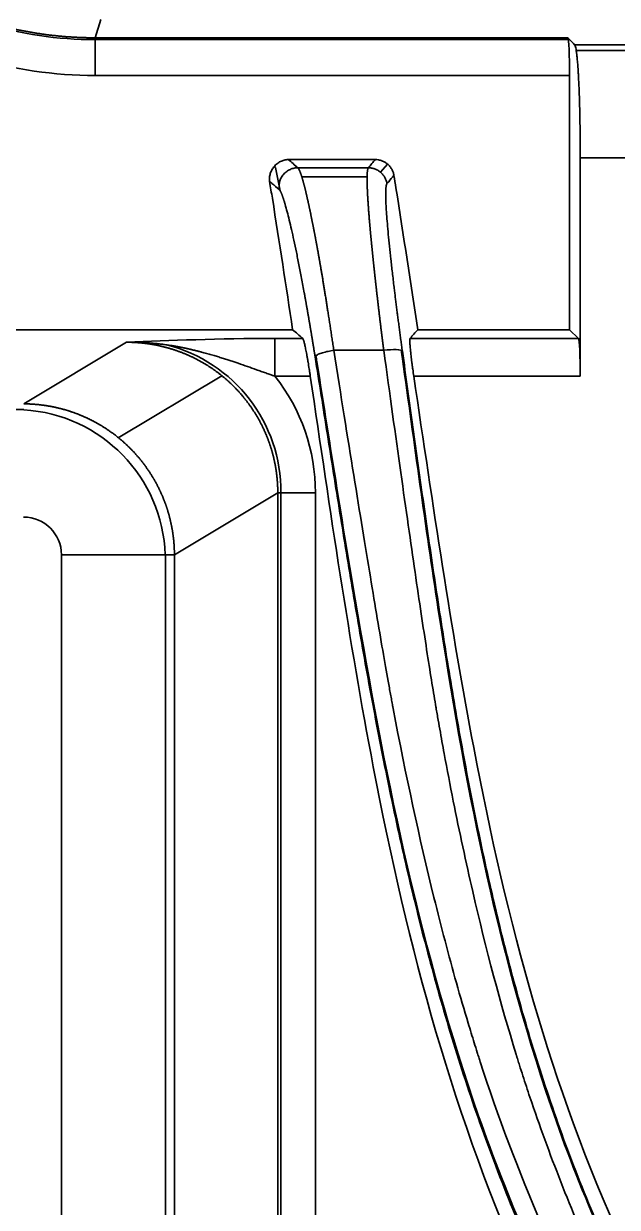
# Model space of a CAD drawing. Header units: millimetres. Extents: x 5 to 1651, y 545 to 1674.
# Drawn here: x 366.74 to 382.44, y 879.62 to 910.93 of the extents above; entities that cross this region are included whole.
import ezdxf

# ---------------------------------------------------------------- set-up
doc = ezdxf.new("R2010")
doc.units = ezdxf.units.MM
doc.layers.add('10', color=7, linetype='Continuous', true_color=0xffffff)

msp = doc.modelspace()

# ---------------------------------------------------------------- linework, layer by layer
at = {"layer": '10', "color": 7, "linetype": 'Continuous', "lineweight": 35}
for p, q in [((368.776, 911.042), (368.629, 910.557)), ((368.629, 910.557), (381.13, 910.557)), ((368.629, 909.559), (368.629, 910.557)), ((381.143, 910.508), (368.629, 910.508)), ((381.179, 910.508), (381.13, 910.557)), ((383.216, 910.225), (381.354, 910.225)), ((381.179, 909.559), (368.629, 909.559)), ((381.179, 909.559), (381.179, 902.835)), ((376.04, 907.335), (373.738, 907.335)), ((376.364, 907.216), (376.179, 907)), ((381.462, 907.378), (381.462, 901.603)), ((373.402, 907.121), (373.366, 907.152)), ((373.402, 907.121), (373.524, 906.508)), ((375.824, 906.876), (374.096, 906.876)), ((366.291, 902.835), (373.852, 902.835)), ((381.179, 902.835), (377.161, 902.835)), ((381.179, 902.835), (381.413, 902.602)), ((366.739, 900.872), (369.461, 902.502)), ((373.386, 901.603), (373.386, 902.602)), ((373.386, 902.602), (374.122, 902.602)), ((376.96, 902.602), (381.413, 902.602)), ((371.977, 901.616), (369.241, 899.977)), ((374.321, 901.603), (373.386, 901.603)), ((381.462, 901.603), (377.058, 901.603)), ((365.697, 900.723), (366.739, 900.723)), ((373.461, 898.517), (370.727, 896.879)), ((374.457, 898.517), (373.461, 898.517)), ((373.461, 850.524), (373.461, 898.517)), ((373.541, 898.517), (373.541, 850.529)), ((374.457, 898.517), (374.457, 850.54)), ((367.738, 760.2), (367.738, 896.879)), ((367.738, 896.879), (370.727, 896.879)), ((370.487, 896.879), (370.487, 760.2)), ((370.727, 896.879), (370.727, 760.2))]:
    msp.add_line(p, q, dxfattribs=at)
for centre, major_axis, ratio, start_param, end_param in [((368.622, 920.521), (2.902, 9.585), 0.998504, 2.846503, 3.436683), ((368.638, 920.574), (3.192, 10.544), 0.998504, 2.848006, 3.435179), ((381.127, 909.559), (0, 1), 0.052408, 4.712389, 6.230825), ((381.41, 901.603), (0, 1), 0.052408, 4.712389, 6.230825), ((369.525, 898.547), (-3.449, -2.066), 0.99484, 2.592226, 3.924881), ((369.438, 898.494), (-4.312, -2.583), 0.99484, 2.604169, 3.269542), ((366.472, 896.718), (-3.449, -2.066), 0.99484, 2.640011, 4.108409), ((366.734, 896.875), (-0.862, -0.517), 0.99484, 2.604169, 4.170404)]:
    msp.add_ellipse(centre, major_axis=major_axis, ratio=ratio, start_param=start_param, end_param=end_param, dxfattribs=at)
for points, knots in [([(363.09, 912.235), (363.104, 912.225), (363.131, 912.207), (363.172, 912.18), (363.214, 912.153), (363.255, 912.127), (363.297, 912.1), (363.339, 912.074), (363.38, 912.048), (363.422, 912.022), (363.465, 911.996), (363.507, 911.971), (363.549, 911.946), (363.592, 911.921), (363.635, 911.896), (363.677, 911.871), (363.72, 911.847), (363.763, 911.823), (363.806, 911.799), (363.85, 911.775), (363.893, 911.752), (363.937, 911.728), (363.98, 911.705), (364.024, 911.682), (364.068, 911.66), (364.112, 911.637), (364.156, 911.615), (364.2, 911.593), (364.244, 911.571), (364.289, 911.55), (364.333, 911.528), (364.378, 911.507), (364.422, 911.486), (364.467, 911.466), (364.512, 911.445), (364.557, 911.425), (364.602, 911.405), (364.647, 911.385), (364.693, 911.366), (364.738, 911.346), (364.784, 911.327), (364.829, 911.308), (364.875, 911.29), (364.921, 911.271), (364.967, 911.253), (365.012, 911.235), (365.059, 911.217), (365.105, 911.2), (365.151, 911.182), (365.197, 911.165), (365.244, 911.149), (365.29, 911.132), (365.337, 911.116), (365.383, 911.099), (365.43, 911.083), (365.477, 911.068), (365.524, 911.052), (365.57, 911.037), (365.617, 911.022), (365.665, 911.007), (365.712, 910.993), (365.759, 910.979), (365.806, 910.964), (365.854, 910.951), (365.901, 910.937), (365.948, 910.924), (365.996, 910.911), (366.044, 910.898), (366.091, 910.885), (366.139, 910.873), (366.187, 910.86), (366.235, 910.848), (366.283, 910.837), (366.331, 910.825), (366.379, 910.814), (366.427, 910.803), (366.475, 910.792), (366.523, 910.782), (366.572, 910.771), (366.62, 910.761), (366.668, 910.752), (366.717, 910.742), (366.765, 910.733), (366.814, 910.724), (366.862, 910.715), (366.911, 910.706), (366.959, 910.698), (367.008, 910.69), (367.057, 910.682), (367.105, 910.674), (367.154, 910.667), (367.203, 910.66), (367.252, 910.653), (367.301, 910.646), (367.35, 910.639), (367.399, 910.633), (367.448, 910.627), (367.497, 910.622), (367.546, 910.616), (367.595, 910.611), (367.644, 910.606), (367.693, 910.601), (367.742, 910.597), (367.791, 910.592), (367.84, 910.588), (367.89, 910.585), (367.939, 910.581), (367.988, 910.578), (368.037, 910.575), (368.087, 910.572), (368.136, 910.569), (368.185, 910.567), (368.235, 910.565), (368.284, 910.563), (368.333, 910.562), (368.382, 910.56), (368.432, 910.559), (368.481, 910.558), (368.531, 910.558), (368.58, 910.557), (368.613, 910.557), (368.629, 910.557)], [0, 0, 0, 0, 0.008404, 0.016808, 0.025212, 0.033617, 0.042021, 0.050425, 0.058828, 0.067232, 0.075636, 0.08404, 0.092444, 0.100848, 0.109251, 0.117655, 0.126059, 0.134462, 0.142866, 0.15127, 0.159673, 0.168077, 0.17648, 0.184884, 0.193287, 0.20169, 0.210094, 0.218497, 0.2269, 0.235304, 0.243707, 0.25211, 0.260514, 0.268917, 0.27732, 0.285723, 0.294126, 0.302529, 0.310933, 0.319336, 0.327739, 0.336142, 0.344545, 0.352948, 0.361351, 0.369754, 0.378157, 0.38656, 0.394963, 0.403366, 0.411769, 0.420172, 0.428575, 0.436978, 0.445381, 0.453784, 0.462187, 0.47059, 0.478993, 0.487396, 0.495799, 0.504201, 0.512604, 0.521007, 0.52941, 0.537813, 0.546216, 0.554619, 0.563022, 0.571425, 0.579828, 0.588231, 0.596634, 0.605037, 0.61344, 0.621843, 0.630246, 0.638649, 0.647052, 0.655455, 0.663858, 0.672261, 0.680664, 0.689067, 0.697471, 0.705874, 0.714277, 0.72268, 0.731083, 0.739486, 0.74789, 0.756293, 0.764696, 0.7731, 0.781503, 0.789906, 0.79831, 0.806713, 0.815116, 0.82352, 0.831923, 0.840327, 0.84873, 0.857134, 0.865538, 0.873941, 0.882345, 0.890749, 0.899152, 0.907556, 0.91596, 0.924364, 0.932768, 0.941172, 0.949575, 0.957979, 0.966383, 0.974788, 0.983192, 0.991596, 1, 1, 1, 1]), ([(381.313, 910.373), (381.318, 910.368), (381.323, 910.359), (381.333, 910.331), (381.338, 910.313), (381.348, 910.268), (381.352, 910.241), (381.359, 910.194), (381.362, 910.177), (381.365, 910.15), (381.366, 910.141), (381.369, 910.122), (381.374, 910.074), (381.384, 909.975), (381.392, 909.873), (381.401, 909.763), (381.404, 909.704), (381.409, 909.626), (381.41, 909.61), (381.412, 909.578), (381.415, 909.529), (381.417, 909.479), (381.422, 909.376), (381.429, 909.233), (381.435, 909.079), (381.439, 908.959), (381.44, 908.918), (381.442, 908.856), (381.442, 908.835), (381.444, 908.793), (381.447, 908.688), (381.451, 908.494), (381.456, 908.226), (381.458, 908.042), (381.46, 907.901), (381.46, 907.854), (381.461, 907.759), (381.461, 907.712), (381.462, 907.569), (381.462, 907.474), (381.462, 907.378)], [0, 0, 0, 0, 0.0625, 0.0625, 0.125, 0.125, 0.1875, 0.1875, 0.21875, 0.21875, 0.234375, 0.234375, 0.25, 0.3125, 0.375, 0.375, 0.4375, 0.4375, 0.453125, 0.453125, 0.46875, 0.5, 0.5, 0.5625, 0.625, 0.625, 0.65625, 0.65625, 0.671875, 0.671875, 0.6875, 0.75, 0.8125, 0.875, 0.875, 0.90625, 0.90625, 0.9375, 0.9375, 1, 1, 1, 1]), ([(373.245, 906.756), (373.24, 906.792), (373.239, 906.827), (373.243, 906.88), (373.246, 906.898), (373.253, 906.933), (373.262, 906.967), (373.275, 907.001), (373.289, 907.033), (373.297, 907.049), (373.323, 907.096), (373.344, 907.125), (373.378, 907.166), (373.39, 907.179), (373.416, 907.204), (373.429, 907.215), (373.471, 907.249), (373.501, 907.268), (373.548, 907.292), (373.565, 907.299), (373.598, 907.312), (373.632, 907.323), (373.667, 907.329), (373.702, 907.334), (373.72, 907.335), (373.738, 907.335)], [0, 0, 0, 0, 0.125, 0.125, 0.1875, 0.1875, 0.25, 0.3125, 0.3125, 0.375, 0.375, 0.5, 0.5, 0.5625, 0.5625, 0.625, 0.625, 0.75, 0.75, 0.8125, 0.8125, 0.875, 0.9375, 0.9375, 1, 1, 1, 1]), ([(376.04, 907.335), (376.07, 907.335), (376.099, 907.333), (376.142, 907.325), (376.156, 907.322), (376.185, 907.314), (376.199, 907.31), (376.241, 907.294), (376.267, 907.282), (376.305, 907.26), (376.317, 907.252), (376.341, 907.235), (376.353, 907.225), (376.387, 907.197), (376.407, 907.176), (376.435, 907.142), (376.444, 907.13), (376.46, 907.106), (376.468, 907.093), (376.49, 907.055), (376.502, 907.028), (376.516, 906.987), (376.521, 906.973), (376.528, 906.944), (376.531, 906.929), (376.533, 906.915)], [0, 0, 0, 0, 0.125, 0.125, 0.1875, 0.1875, 0.25, 0.25, 0.375, 0.375, 0.4375, 0.4375, 0.5, 0.5, 0.625, 0.625, 0.6875, 0.6875, 0.75, 0.75, 0.875, 0.875, 0.9375, 0.9375, 1, 1, 1, 1]), ([(373.992, 907.119), (373.992, 907.118), (373.994, 907.117), (373.996, 907.115), (373.998, 907.112), (374, 907.11), (374.003, 907.107), (374.005, 907.103), (374.007, 907.1), (374.01, 907.096), (374.012, 907.092), (374.014, 907.088), (374.017, 907.084), (374.019, 907.079), (374.022, 907.074), (374.025, 907.069), (374.027, 907.063), (374.03, 907.058), (374.033, 907.052), (374.036, 907.046), (374.038, 907.039), (374.041, 907.033), (374.044, 907.026), (374.047, 907.018), (374.05, 907.011), (374.053, 907.003), (374.056, 906.995), (374.059, 906.987), (374.062, 906.978), (374.066, 906.969), (374.069, 906.96), (374.072, 906.951), (374.076, 906.941), (374.079, 906.931), (374.082, 906.921), (374.086, 906.91), (374.089, 906.9), (374.093, 906.889), (374.096, 906.877), (374.1, 906.866), (374.104, 906.854), (374.107, 906.841), (374.111, 906.829), (374.115, 906.816), (374.119, 906.803), (374.122, 906.789), (374.126, 906.776), (374.13, 906.761), (374.134, 906.747), (374.138, 906.732), (374.142, 906.717), (374.147, 906.702), (374.151, 906.687), (374.155, 906.671), (374.159, 906.655), (374.163, 906.638), (374.168, 906.621), (374.172, 906.604), (374.176, 906.587), (374.181, 906.569), (374.185, 906.551), (374.19, 906.532), (374.194, 906.514), (374.199, 906.495), (374.204, 906.475), (374.208, 906.456), (374.213, 906.436), (374.218, 906.415), (374.223, 906.395), (374.228, 906.374), (374.232, 906.352), (374.237, 906.331), (374.242, 906.309), (374.247, 906.286), (374.252, 906.264), (374.258, 906.241), (374.263, 906.218), (374.268, 906.194), (374.273, 906.17), (374.278, 906.146), (374.284, 906.121), (374.289, 906.097), (374.294, 906.071), (374.3, 906.046), (374.305, 906.02), (374.311, 905.994), (374.316, 905.967), (374.322, 905.94), (374.328, 905.913), (374.333, 905.885), (374.339, 905.857), (374.345, 905.829), (374.351, 905.801), (374.356, 905.772), (374.362, 905.742), (374.368, 905.713), (374.374, 905.683), (374.379, 905.657), (374.384, 905.635), (374.387, 905.617), (374.391, 905.598), (374.395, 905.579), (374.399, 905.559), (374.403, 905.539), (374.407, 905.518), (374.411, 905.497), (374.415, 905.474), (374.42, 905.452), (374.424, 905.428), (374.429, 905.404), (374.434, 905.379), (374.439, 905.354), (374.444, 905.328), (374.449, 905.302), (374.454, 905.274), (374.459, 905.246), (374.465, 905.218), (374.47, 905.188), (374.476, 905.158), (374.481, 905.127), (374.487, 905.096), (374.493, 905.064), (374.499, 905.031), (374.506, 904.997), (374.512, 904.962), (374.518, 904.927), (374.525, 904.891), (374.531, 904.854), (374.538, 904.817), (374.545, 904.778), (374.552, 904.739), (374.559, 904.699), (374.566, 904.658), (374.573, 904.617), (374.581, 904.574), (374.588, 904.531), (374.596, 904.487), (374.603, 904.442), (374.611, 904.396), (374.619, 904.349), (374.627, 904.301), (374.635, 904.253), (374.644, 904.204), (374.652, 904.153), (374.66, 904.102), (374.669, 904.05), (374.678, 903.997), (374.686, 903.943), (374.695, 903.888), (374.704, 903.832), (374.713, 903.776), (374.723, 903.718), (374.732, 903.659), (374.741, 903.6), (374.751, 903.539), (374.761, 903.478), (374.77, 903.415), (374.78, 903.352), (374.79, 903.288), (374.8, 903.223), (374.811, 903.156), (374.821, 903.089), (374.831, 903.021), (374.842, 902.952), (374.853, 902.882), (374.863, 902.811), (374.874, 902.739), (374.885, 902.667), (374.896, 902.593), (374.907, 902.518), (374.919, 902.443), (374.93, 902.366), (374.938, 902.315), (374.941, 902.289)], [0, 0, 0, 0, 0.004592, 0.009197, 0.013815, 0.018446, 0.02309, 0.027747, 0.032417, 0.0371, 0.041796, 0.046505, 0.051227, 0.055962, 0.06071, 0.065471, 0.070245, 0.075031, 0.079831, 0.084644, 0.08947, 0.094309, 0.099161, 0.104027, 0.108905, 0.113796, 0.1187, 0.123617, 0.128547, 0.13349, 0.138446, 0.143415, 0.148398, 0.153393, 0.158401, 0.163422, 0.168457, 0.173504, 0.178564, 0.183638, 0.188725, 0.193824, 0.198937, 0.204063, 0.209202, 0.214354, 0.219519, 0.224697, 0.229888, 0.235093, 0.24031, 0.245541, 0.250785, 0.256043, 0.261313, 0.266596, 0.271893, 0.277203, 0.282526, 0.287863, 0.293212, 0.298575, 0.303951, 0.30934, 0.314743, 0.320158, 0.325587, 0.331029, 0.336485, 0.341953, 0.347435, 0.352929, 0.358437, 0.363959, 0.369493, 0.375041, 0.380601, 0.386175, 0.391763, 0.397363, 0.402976, 0.408603, 0.414243, 0.419896, 0.425562, 0.431241, 0.436934, 0.442639, 0.448358, 0.45409, 0.459835, 0.465594, 0.471365, 0.47715, 0.482948, 0.488759, 0.494583, 0.500421, 0.503768, 0.507205, 0.510732, 0.514348, 0.518054, 0.521849, 0.525734, 0.529708, 0.533772, 0.537925, 0.542168, 0.546501, 0.550923, 0.555435, 0.560036, 0.564727, 0.569507, 0.574377, 0.579337, 0.584386, 0.589525, 0.594753, 0.600071, 0.605479, 0.610976, 0.616563, 0.622239, 0.628005, 0.633861, 0.639806, 0.64584, 0.651964, 0.658178, 0.664481, 0.670874, 0.677356, 0.683928, 0.690589, 0.69734, 0.70418, 0.71111, 0.718129, 0.725238, 0.732436, 0.739724, 0.747101, 0.754567, 0.762123, 0.769768, 0.777503, 0.785328, 0.793242, 0.801245, 0.809338, 0.817521, 0.825793, 0.834155, 0.842607, 0.851148, 0.859779, 0.8685, 0.87731, 0.88621, 0.8952, 0.904279, 0.913448, 0.922707, 0.932055, 0.941493, 0.95102, 0.960637, 0.970344, 0.98014, 0.990025, 1, 1, 1, 1]), ([(376.263, 902.289), (376.261, 902.301), (376.258, 902.325), (376.254, 902.361), (376.249, 902.397), (376.245, 902.432), (376.24, 902.468), (376.236, 902.504), (376.231, 902.539), (376.227, 902.574), (376.223, 902.609), (376.218, 902.644), (376.214, 902.679), (376.21, 902.714), (376.205, 902.749), (376.201, 902.784), (376.197, 902.818), (376.193, 902.852), (376.188, 902.887), (376.184, 902.921), (376.18, 902.955), (376.176, 902.989), (376.172, 903.023), (376.168, 903.056), (376.164, 903.09), (376.16, 903.123), (376.156, 903.157), (376.152, 903.19), (376.148, 903.223), (376.144, 903.256), (376.14, 903.288), (376.136, 903.321), (376.133, 903.354), (376.129, 903.386), (376.125, 903.418), (376.121, 903.45), (376.117, 903.482), (376.114, 903.514), (376.11, 903.546), (376.106, 903.578), (376.103, 903.609), (376.099, 903.641), (376.096, 903.672), (376.092, 903.703), (376.088, 903.734), (376.085, 903.765), (376.081, 903.795), (376.078, 903.826), (376.074, 903.856), (376.071, 903.886), (376.068, 903.916), (376.064, 903.946), (376.061, 903.976), (376.058, 904.006), (376.054, 904.035), (376.051, 904.065), (376.048, 904.094), (376.045, 904.123), (376.041, 904.152), (376.038, 904.181), (376.035, 904.21), (376.032, 904.238), (376.029, 904.266), (376.026, 904.295), (376.023, 904.323), (376.02, 904.351), (376.017, 904.378), (376.014, 904.406), (376.011, 904.434), (376.008, 904.461), (376.005, 904.488), (376.002, 904.515), (375.999, 904.542), (375.996, 904.569), (375.993, 904.595), (375.991, 904.622), (375.988, 904.648), (375.985, 904.674), (375.982, 904.7), (375.98, 904.726), (375.977, 904.752), (375.974, 904.778), (375.972, 904.803), (375.969, 904.828), (375.967, 904.853), (375.964, 904.878), (375.962, 904.903), (375.959, 904.928), (375.957, 904.952), (375.954, 904.977), (375.952, 905.001), (375.949, 905.025), (375.947, 905.049), (375.945, 905.073), (375.942, 905.096), (375.94, 905.12), (375.938, 905.143), (375.935, 905.166), (375.933, 905.189), (375.931, 905.212), (375.929, 905.235), (375.927, 905.257), (375.925, 905.279), (375.922, 905.302), (375.92, 905.324), (375.918, 905.346), (375.916, 905.368), (375.914, 905.389), (375.912, 905.411), (375.91, 905.432), (375.908, 905.453), (375.906, 905.474), (375.905, 905.495), (375.903, 905.516), (375.901, 905.536), (375.899, 905.557), (375.897, 905.577), (375.895, 905.597), (375.894, 905.617), (375.892, 905.637), (375.889, 905.667), (375.886, 905.708), (375.882, 905.759), (375.878, 905.809), (375.874, 905.858), (375.87, 905.906), (375.866, 905.954), (375.863, 906), (375.859, 906.046), (375.856, 906.091), (375.853, 906.135), (375.85, 906.178), (375.847, 906.22), (375.845, 906.261), (375.842, 906.301), (375.84, 906.341), (375.838, 906.379), (375.836, 906.417), (375.834, 906.453), (375.832, 906.489), (375.831, 906.524), (375.829, 906.557), (375.828, 906.59), (375.827, 906.622), (375.826, 906.653), (375.825, 906.683), (375.824, 906.712), (375.824, 906.74), (375.823, 906.767), (375.823, 906.793), (375.823, 906.818), (375.823, 906.843), (375.823, 906.866), (375.824, 906.888), (375.824, 906.909), (375.825, 906.929), (375.826, 906.948), (375.827, 906.967), (375.828, 906.984), (375.829, 907), (375.831, 907.016), (375.832, 907.03), (375.834, 907.043), (375.836, 907.056), (375.838, 907.067), (375.84, 907.077), (375.842, 907.087), (375.845, 907.095), (375.847, 907.103), (375.85, 907.109), (375.853, 907.115), (375.855, 907.118), (375.856, 907.119)], [0, 0, 0, 0, 0.00465, 0.009292, 0.013926, 0.018553, 0.023173, 0.027784, 0.032388, 0.036985, 0.041574, 0.046155, 0.050729, 0.055295, 0.059853, 0.064404, 0.068947, 0.073483, 0.078011, 0.082531, 0.087044, 0.091549, 0.096047, 0.100537, 0.105019, 0.109494, 0.113961, 0.11842, 0.122872, 0.127316, 0.131753, 0.136182, 0.140603, 0.145017, 0.149423, 0.153821, 0.158212, 0.162595, 0.166971, 0.171339, 0.175699, 0.180052, 0.184397, 0.188735, 0.193065, 0.197387, 0.201702, 0.206009, 0.210308, 0.214601, 0.218885, 0.223162, 0.227431, 0.231693, 0.235947, 0.240194, 0.244433, 0.248665, 0.252889, 0.257106, 0.261315, 0.265516, 0.26971, 0.273897, 0.278076, 0.282247, 0.286411, 0.290568, 0.294717, 0.298858, 0.302992, 0.307118, 0.311237, 0.315349, 0.319452, 0.323549, 0.327638, 0.331719, 0.335793, 0.339859, 0.343918, 0.347969, 0.352013, 0.356049, 0.360078, 0.364099, 0.368112, 0.372118, 0.376117, 0.380108, 0.384092, 0.388068, 0.392036, 0.395997, 0.399951, 0.403897, 0.407835, 0.411766, 0.415689, 0.419605, 0.423513, 0.427414, 0.431308, 0.435193, 0.439072, 0.442942, 0.446806, 0.450661, 0.454509, 0.45835, 0.462183, 0.466009, 0.469827, 0.473638, 0.477441, 0.481237, 0.485025, 0.488806, 0.492579, 0.496345, 0.500103, 0.510092, 0.520073, 0.530046, 0.540011, 0.549968, 0.559918, 0.569859, 0.579793, 0.58972, 0.599638, 0.609549, 0.619453, 0.629348, 0.639236, 0.649117, 0.658989, 0.668855, 0.678712, 0.688562, 0.698404, 0.708239, 0.718066, 0.727886, 0.737698, 0.747503, 0.7573, 0.76709, 0.776873, 0.786648, 0.796417, 0.806178, 0.815932, 0.82568, 0.835421, 0.845155, 0.854882, 0.864602, 0.874316, 0.884023, 0.893724, 0.903418, 0.913106, 0.922787, 0.932461, 0.942129, 0.95179, 0.961445, 0.971093, 0.980735, 0.990371, 1, 1, 1, 1]), ([(376.533, 906.915), (376.487, 906.86), (376.44, 906.805), (376.379, 906.733), (376.364, 906.716), (376.349, 906.698)], [0, 0, 0, 0, 0.757867, 0.757867, 1, 1, 1, 1]), ([(377.161, 902.835), (376.977, 904.064), (376.771, 905.422), (376.551, 906.806), (376.533, 906.915)], [0, 0, 0, 0, 0.921378, 1, 1, 1, 1]), ([(373.499, 906.541), (373.435, 906.595), (373.371, 906.65), (373.286, 906.721), (373.266, 906.739), (373.245, 906.756)], [0, 0, 0, 0, 0.758083, 0.758083, 1, 1, 1, 1]), ([(373.245, 906.756), (373.269, 906.607), (373.482, 905.283), (373.681, 903.978), (373.852, 902.835)], [0, 0, 0, 0, 0.112336, 1, 1, 1, 1]), ([(376.349, 906.698), (376.349, 906.698), (376.348, 906.696), (376.346, 906.694), (376.345, 906.692), (376.343, 906.689), (376.342, 906.686), (376.34, 906.683), (376.339, 906.68), (376.338, 906.677), (376.337, 906.673), (376.335, 906.669), (376.334, 906.665), (376.333, 906.661), (376.332, 906.657), (376.331, 906.652), (376.33, 906.647), (376.329, 906.642), (376.328, 906.636), (376.327, 906.631), (376.326, 906.625), (376.325, 906.619), (376.325, 906.613), (376.324, 906.607), (376.323, 906.6), (376.322, 906.593), (376.322, 906.586), (376.321, 906.579), (376.321, 906.571), (376.32, 906.564), (376.319, 906.556), (376.319, 906.548), (376.319, 906.539), (376.318, 906.531), (376.318, 906.522), (376.317, 906.513), (376.317, 906.504), (376.317, 906.495), (376.317, 906.485), (376.316, 906.475), (376.316, 906.465), (376.316, 906.455), (376.316, 906.445), (376.316, 906.434), (376.316, 906.423), (376.316, 906.412), (376.316, 906.401), (376.316, 906.389), (376.316, 906.378), (376.316, 906.366), (376.317, 906.353), (376.317, 906.341), (376.317, 906.329), (376.317, 906.316), (376.319, 906.25), (376.324, 906.119), (376.338, 905.897), (376.358, 905.643), (376.383, 905.358), (376.414, 905.046), (376.45, 904.707), (376.491, 904.344), (376.524, 904.066), (376.545, 903.889), (376.553, 903.822), (376.561, 903.755), (376.57, 903.688), (376.578, 903.62), (376.587, 903.552), (376.595, 903.483), (376.604, 903.414), (376.613, 903.345), (376.622, 903.276), (376.631, 903.206), (376.64, 903.135), (376.649, 903.065), (376.658, 902.994), (376.668, 902.923), (376.677, 902.851), (376.687, 902.779), (376.696, 902.707), (376.706, 902.634), (376.716, 902.561), (376.726, 902.488), (376.736, 902.414), (376.746, 902.34), (376.753, 902.291), (376.757, 902.266)], [0, 0, 0, 0, 0.004752, 0.009499, 0.014242, 0.018981, 0.023716, 0.028447, 0.033174, 0.037898, 0.042619, 0.047336, 0.052051, 0.056763, 0.061472, 0.066179, 0.070884, 0.075588, 0.080289, 0.084989, 0.089687, 0.094385, 0.099081, 0.103777, 0.108472, 0.113167, 0.117861, 0.122556, 0.12725, 0.131945, 0.136641, 0.141337, 0.146035, 0.150733, 0.155433, 0.160134, 0.164838, 0.169543, 0.17425, 0.178959, 0.183671, 0.188385, 0.193103, 0.197823, 0.202546, 0.207273, 0.212004, 0.216738, 0.221477, 0.226219, 0.230966, 0.235717, 0.240473, 0.245233, 0.249999, 0.312971, 0.375323, 0.437486, 0.499888, 0.562448, 0.624685, 0.687011, 0.749832, 0.760353, 0.770852, 0.781331, 0.791791, 0.802235, 0.812664, 0.82308, 0.833485, 0.843881, 0.85427, 0.864654, 0.875034, 0.885412, 0.895791, 0.906171, 0.916556, 0.926946, 0.937345, 0.947753, 0.958172, 0.968604, 0.979052, 0.989517, 1, 1, 1, 1]), ([(374.448, 902.119), (374.446, 902.13), (374.442, 902.153), (374.437, 902.186), (374.431, 902.22), (374.426, 902.253), (374.421, 902.286), (374.415, 902.32), (374.41, 902.353), (374.405, 902.386), (374.399, 902.419), (374.394, 902.452), (374.389, 902.485), (374.383, 902.518), (374.378, 902.551), (374.372, 902.584), (374.367, 902.616), (374.362, 902.649), (374.356, 902.682), (374.351, 902.714), (374.345, 902.747), (374.34, 902.779), (374.335, 902.811), (374.329, 902.843), (374.324, 902.876), (374.318, 902.908), (374.313, 902.94), (374.308, 902.972), (374.302, 903.003), (374.297, 903.035), (374.291, 903.067), (374.286, 903.099), (374.281, 903.13), (374.275, 903.162), (374.27, 903.193), (374.264, 903.224), (374.259, 903.256), (374.253, 903.287), (374.248, 903.318), (374.243, 903.349), (374.237, 903.38), (374.232, 903.411), (374.226, 903.442), (374.221, 903.473), (374.215, 903.504), (374.21, 903.534), (374.205, 903.565), (374.199, 903.595), (374.194, 903.626), (374.188, 903.656), (374.183, 903.687), (374.177, 903.717), (374.172, 903.747), (374.166, 903.777), (374.139, 903.928), (374.09, 904.194), (374.02, 904.555), (373.952, 904.892), (373.886, 905.203), (373.824, 905.486), (373.764, 905.739), (373.708, 905.96), (373.67, 906.096), (373.649, 906.17), (373.641, 906.196), (373.634, 906.22), (373.626, 906.244), (373.619, 906.267), (373.612, 906.289), (373.605, 906.31), (373.598, 906.33), (373.592, 906.349), (373.585, 906.367), (373.579, 906.385), (373.573, 906.402), (373.566, 906.417), (373.56, 906.432), (373.555, 906.446), (373.549, 906.459), (373.543, 906.471), (373.538, 906.483), (373.532, 906.493), (373.527, 906.502), (373.522, 906.511), (373.517, 906.519), (373.512, 906.526), (373.508, 906.532), (373.503, 906.537), (373.5, 906.539), (373.499, 906.541)], [0, 0, 0, 0, 0.004734, 0.009465, 0.014193, 0.018917, 0.023638, 0.028356, 0.033072, 0.037785, 0.042496, 0.047205, 0.051912, 0.056616, 0.06132, 0.066021, 0.070722, 0.075421, 0.080119, 0.084817, 0.089514, 0.09421, 0.098906, 0.103602, 0.108298, 0.112995, 0.117692, 0.122389, 0.127087, 0.131786, 0.136487, 0.141188, 0.145891, 0.150596, 0.155302, 0.160011, 0.164722, 0.169435, 0.17415, 0.178868, 0.183589, 0.188313, 0.19304, 0.197771, 0.202505, 0.207243, 0.211984, 0.21673, 0.22148, 0.226234, 0.230993, 0.235757, 0.240525, 0.245299, 0.250078, 0.312807, 0.375039, 0.437167, 0.499592, 0.561903, 0.624059, 0.686475, 0.749569, 0.759341, 0.76909, 0.778817, 0.788523, 0.79821, 0.807879, 0.817533, 0.827172, 0.836798, 0.846412, 0.856017, 0.865613, 0.875203, 0.884788, 0.894369, 0.903949, 0.913528, 0.923109, 0.932693, 0.942281, 0.951876, 0.961479, 0.971091, 0.980714, 0.99035, 1, 1, 1, 1]), ([(373.385, 901.602), (373.385, 901.603), (373.384, 901.603), (373.383, 901.603), (373.38, 901.605), (373.376, 901.606), (373.367, 901.609), (373.354, 901.614), (373.331, 901.622), (373.302, 901.633), (373.256, 901.649), (373.202, 901.668), (373.121, 901.697), (373.019, 901.733), (372.858, 901.79), (372.655, 901.862), (372.458, 901.93), (372.303, 901.983), (372.193, 902.019), (372.079, 902.057), (371.96, 902.094), (371.836, 902.132), (371.708, 902.17), (371.575, 902.207), (371.478, 902.233), (371.417, 902.249), (371.394, 902.255), (371.37, 902.261), (371.344, 902.268), (371.316, 902.275), (371.287, 902.282), (371.257, 902.289), (371.225, 902.297), (371.192, 902.305), (371.157, 902.313), (371.121, 902.321), (371.084, 902.33), (371.045, 902.338), (371.004, 902.347), (370.963, 902.356), (370.919, 902.365), (370.875, 902.373), (370.829, 902.382), (370.781, 902.391), (370.732, 902.399), (370.682, 902.408), (370.63, 902.416), (370.577, 902.425), (370.523, 902.433), (370.467, 902.44), (370.409, 902.448), (370.351, 902.455), (370.291, 902.462), (370.229, 902.469), (370.166, 902.475), (370.102, 902.48), (370.036, 902.485), (369.969, 902.49), (369.901, 902.494), (369.831, 902.497), (369.76, 902.5), (369.687, 902.502), (369.613, 902.503), (369.537, 902.503), (369.486, 902.503), (369.461, 902.502)], [0, 0, 0, 0, 0.000164, 0.000596, 0.001296, 0.002264, 0.0035, 0.008361, 0.011782, 0.021115, 0.031062, 0.046492, 0.06229, 0.092961, 0.124808, 0.185521, 0.249816, 0.276934, 0.305267, 0.334795, 0.365501, 0.397367, 0.430377, 0.464518, 0.499777, 0.505316, 0.511225, 0.517506, 0.524156, 0.531174, 0.53856, 0.546312, 0.554428, 0.562908, 0.57175, 0.580954, 0.590516, 0.600437, 0.610715, 0.621348, 0.632336, 0.643676, 0.655368, 0.66741, 0.679802, 0.692541, 0.705628, 0.71906, 0.732838, 0.74696, 0.761425, 0.776233, 0.791383, 0.806876, 0.822711, 0.838888, 0.855407, 0.872269, 0.889474, 0.907024, 0.92492, 0.943163, 0.961756, 0.980701, 1, 1, 1, 1]), ([(373.461, 898.517), (373.461, 898.528), (373.461, 898.55), (373.46, 898.583), (373.46, 898.616), (373.459, 898.649), (373.457, 898.683), (373.456, 898.716), (373.454, 898.749), (373.452, 898.782), (373.45, 898.815), (373.447, 898.848), (373.444, 898.882), (373.441, 898.915), (373.438, 898.948), (373.434, 898.981), (373.43, 899.014), (373.426, 899.047), (373.421, 899.081), (373.416, 899.114), (373.411, 899.147), (373.406, 899.18), (373.4, 899.213), (373.394, 899.246), (373.388, 899.279), (373.381, 899.312), (373.375, 899.345), (373.367, 899.378), (373.36, 899.411), (373.352, 899.444), (373.344, 899.477), (373.336, 899.509), (373.328, 899.542), (373.319, 899.575), (373.31, 899.608), (373.3, 899.64), (373.291, 899.673), (373.281, 899.705), (373.27, 899.737), (373.26, 899.77), (373.249, 899.802), (373.238, 899.834), (373.227, 899.866), (373.215, 899.898), (373.203, 899.93), (373.191, 899.962), (373.178, 899.994), (373.165, 900.026), (373.152, 900.058), (373.139, 900.089), (373.125, 900.121), (373.111, 900.152), (373.097, 900.183), (373.082, 900.214), (373.068, 900.246), (373.053, 900.276), (373.037, 900.307), (373.022, 900.338), (373.006, 900.369), (372.99, 900.399), (372.973, 900.43), (372.956, 900.46), (372.939, 900.49), (372.922, 900.52), (372.904, 900.55), (372.887, 900.58), (372.869, 900.609), (372.85, 900.639), (372.831, 900.668), (372.813, 900.698), (372.793, 900.727), (372.774, 900.756), (372.754, 900.784), (372.734, 900.813), (372.714, 900.841), (372.693, 900.87), (372.672, 900.898), (372.651, 900.926), (372.63, 900.954), (372.608, 900.981), (372.587, 901.009), (372.564, 901.036), (372.542, 901.063), (372.519, 901.09), (372.497, 901.117), (372.473, 901.144), (372.45, 901.17), (372.426, 901.196), (372.402, 901.223), (372.378, 901.248), (372.354, 901.274), (372.329, 901.299), (372.304, 901.325), (372.279, 901.35), (372.254, 901.375), (372.228, 901.399), (372.202, 901.424), (372.176, 901.448), (372.15, 901.472), (372.123, 901.496), (372.097, 901.519), (372.07, 901.543), (372.042, 901.566), (372.015, 901.589), (371.987, 901.611), (371.959, 901.634), (371.931, 901.656), (371.902, 901.678), (371.874, 901.7), (371.845, 901.721), (371.816, 901.742), (371.787, 901.763), (371.757, 901.784), (371.728, 901.805), (371.698, 901.825), (371.668, 901.845), (371.637, 901.864), (371.607, 901.884), (371.576, 901.903), (371.545, 901.922), (371.514, 901.941), (371.483, 901.959), (371.451, 901.977), (371.42, 901.995), (371.388, 902.013), (371.356, 902.03), (371.324, 902.047), (371.291, 902.064), (371.259, 902.08), (371.226, 902.096), (371.193, 902.112), (371.16, 902.128), (371.126, 902.143), (371.093, 902.158), (371.059, 902.173), (371.026, 902.187), (370.992, 902.201), (370.958, 902.215), (370.923, 902.229), (370.889, 902.242), (370.854, 902.255), (370.82, 902.268), (370.785, 902.28), (370.75, 902.292), (370.715, 902.303), (370.68, 902.315), (370.644, 902.326), (370.609, 902.337), (370.573, 902.347), (370.538, 902.357), (370.502, 902.367), (370.466, 902.376), (370.43, 902.385), (370.393, 902.394), (370.357, 902.402), (370.321, 902.411), (370.284, 902.418), (370.247, 902.426), (370.211, 902.433), (370.174, 902.44), (370.137, 902.446), (370.1, 902.452), (370.063, 902.458), (370.026, 902.463), (369.989, 902.468), (369.951, 902.473), (369.914, 902.477), (369.876, 902.481), (369.839, 902.485), (369.801, 902.488), (369.764, 902.491), (369.726, 902.494), (369.688, 902.496), (369.65, 902.498), (369.612, 902.5), (369.575, 902.501), (369.537, 902.502), (369.499, 902.502), (369.473, 902.502), (369.461, 902.502)], [0, 0, 0, 0, 0.005268, 0.010541, 0.015817, 0.021097, 0.026382, 0.03167, 0.036962, 0.042259, 0.047559, 0.052863, 0.058172, 0.063484, 0.068801, 0.074122, 0.079446, 0.084775, 0.090108, 0.095445, 0.100786, 0.106131, 0.11148, 0.116834, 0.122191, 0.127553, 0.132918, 0.138288, 0.143662, 0.14904, 0.154423, 0.159809, 0.1652, 0.170595, 0.175994, 0.181397, 0.186804, 0.192216, 0.197632, 0.203052, 0.208476, 0.213904, 0.219337, 0.224774, 0.230215, 0.23566, 0.24111, 0.246564, 0.252022, 0.257485, 0.262951, 0.268422, 0.273898, 0.279377, 0.284861, 0.290349, 0.295842, 0.301339, 0.30684, 0.312346, 0.317855, 0.32337, 0.328888, 0.334411, 0.339938, 0.34547, 0.351006, 0.356546, 0.362091, 0.36764, 0.373194, 0.378752, 0.384314, 0.389881, 0.395452, 0.401028, 0.406608, 0.412192, 0.417781, 0.423374, 0.428972, 0.434574, 0.440181, 0.445792, 0.451408, 0.457028, 0.462653, 0.468282, 0.473916, 0.479554, 0.485196, 0.490843, 0.496495, 0.502151, 0.507812, 0.513477, 0.519147, 0.524821, 0.5305, 0.536184, 0.541872, 0.547564, 0.553261, 0.558963, 0.564669, 0.57038, 0.576096, 0.581816, 0.58754, 0.59327, 0.599003, 0.604742, 0.610485, 0.616233, 0.621985, 0.627742, 0.633504, 0.63927, 0.645041, 0.650817, 0.656597, 0.662382, 0.668172, 0.673966, 0.679765, 0.685569, 0.691377, 0.69719, 0.703008, 0.70883, 0.714657, 0.720489, 0.726326, 0.732167, 0.738013, 0.743864, 0.74972, 0.75558, 0.761445, 0.767315, 0.77319, 0.779069, 0.784953, 0.790842, 0.796736, 0.802634, 0.808538, 0.814446, 0.820359, 0.826276, 0.832199, 0.838126, 0.844058, 0.849995, 0.855937, 0.861884, 0.867835, 0.873791, 0.879752, 0.885718, 0.891689, 0.897665, 0.903646, 0.909631, 0.915621, 0.921616, 0.927617, 0.933622, 0.939631, 0.945646, 0.951666, 0.95769, 0.96372, 0.969754, 0.975793, 0.981838, 0.987887, 0.993941, 1, 1, 1, 1]), ([(374.122, 902.602), (374.126, 902.598), (374.131, 902.589), (374.139, 902.566), (374.142, 902.557), (374.149, 902.536), (374.152, 902.524), (374.163, 902.484), (374.17, 902.452), (374.183, 902.397), (374.187, 902.377), (374.196, 902.335), (374.2, 902.313), (374.214, 902.244), (374.223, 902.195), (374.235, 902.128), (374.238, 902.115), (374.243, 902.087), (374.245, 902.073), (374.253, 902.031), (374.258, 902.002), (374.272, 901.915), (374.282, 901.855), (374.295, 901.777), (374.297, 901.761), (374.302, 901.73), (374.309, 901.682), (374.316, 901.635), (374.321, 901.603)], [0, 0, 0, 0, 0.125, 0.125, 0.1875, 0.1875, 0.25, 0.25, 0.375, 0.375, 0.4375, 0.4375, 0.5, 0.5, 0.625, 0.625, 0.65625, 0.65625, 0.6875, 0.6875, 0.75, 0.75, 0.875, 0.875, 0.90625, 0.90625, 0.9375, 1, 1, 1, 1]), ([(377.058, 901.603), (377.049, 901.666), (377.04, 901.729), (377.027, 901.821), (377.023, 901.852), (377.017, 901.897), (377.015, 901.912), (377.011, 901.942), (377.009, 901.957), (376.999, 902.031), (376.993, 902.087), (376.984, 902.166), (376.981, 902.192), (376.977, 902.23), (376.975, 902.242), (376.973, 902.266), (376.972, 902.278), (376.966, 902.336), (376.962, 902.377), (376.959, 902.423), (376.958, 902.432), (376.957, 902.45), (376.956, 902.458), (376.955, 902.482), (376.954, 902.497), (376.953, 902.537), (376.953, 902.558), (376.954, 902.577), (376.954, 902.581), (376.955, 902.587), (376.956, 902.595), (376.958, 902.6), (376.96, 902.602)], [0, 0, 0, 0, 0.125, 0.125, 0.1875, 0.1875, 0.21875, 0.21875, 0.25, 0.25, 0.375, 0.375, 0.4375, 0.4375, 0.46875, 0.46875, 0.5, 0.5, 0.625, 0.625, 0.65625, 0.65625, 0.6875, 0.6875, 0.75, 0.75, 0.875, 0.875, 0.90625, 0.90625, 0.9375, 1, 1, 1, 1]), ([(374.941, 902.289), (375.133, 901.084), (375.309, 899.981), (375.632, 897.985), (375.778, 897.09), (376.04, 895.509), (376.155, 894.823), (376.306, 893.951), (376.353, 893.687), (376.417, 893.329), (376.448, 893.16), (376.481, 892.98), (376.497, 892.895), (376.505, 892.853), (376.509, 892.832), (376.511, 892.822), (376.512, 892.817), (376.512, 892.814), (376.512, 892.813), (376.512, 892.812), (376.512, 892.812), (376.512, 892.812), (376.512, 892.812), (376.512, 892.812), (376.512, 892.812), (376.848, 891.037), (377.208, 889.37), (377.784, 887.032), (377.982, 886.279), (378.288, 885.192), (378.443, 884.658), (378.629, 884.054), (378.722, 883.756), (378.769, 883.608), (378.793, 883.535), (378.805, 883.498), (378.81, 883.48), (378.813, 883.471), (378.815, 883.466), (378.816, 883.464), (378.816, 883.463), (378.816, 883.462), (379.276, 882.037), (379.824, 880.589), (380.778, 878.38), (381.289, 877.267), (381.943, 875.953), (382.285, 875.292), (382.459, 874.96), (382.547, 874.794), (382.592, 874.711), (382.614, 874.669), (382.625, 874.649), (382.631, 874.638), (382.633, 874.633), (382.635, 874.631), (382.635, 874.629), (382.636, 874.629), (383.021, 873.91), (383.599, 872.84), (384.275, 871.607), (384.614, 870.994), (384.783, 870.688), (384.868, 870.535), (384.91, 870.459), (384.931, 870.421), (384.94, 870.404), (384.946, 870.394), (384.949, 870.388), (385.343, 869.68), (385.906, 868.616), (386.523, 867.355), (386.822, 866.719), (386.968, 866.4), (387.041, 866.241), (387.077, 866.161), (387.096, 866.121), (387.105, 866.101), (387.109, 866.091), (387.111, 866.086), (387.112, 866.083), (387.113, 866.082), (387.113, 866.082), (387.113, 866.081), (387.113, 866.081), (387.635, 864.924), (388.133, 863.672), (389.081, 860.982), (389.532, 859.542), (390.385, 856.474), (390.788, 854.846), (391.356, 852.262), (391.54, 851.377), (391.806, 850.014), (391.937, 849.323), (392.086, 848.502), (392.159, 848.088), (392.196, 847.88), (392.214, 847.776), (392.223, 847.723), (392.228, 847.697), (392.23, 847.684), (392.231, 847.678), (392.232, 847.674), (392.232, 847.673), (392.232, 847.672), (392.232, 847.672), (392.232, 847.671), (392.611, 845.485), (392.943, 843.447), (393.511, 839.665), (393.748, 837.923), (394.127, 834.733), (394.269, 833.287), (394.459, 830.691), (394.506, 829.541), (394.506, 828.539)], [0, 0, 0, 0, 0.03125, 0.03125, 0.0625, 0.0625, 0.09375, 0.09375, 0.109375, 0.109375, 0.117188, 0.121094, 0.123047, 0.124023, 0.124512, 0.124756, 0.124878, 0.124939, 0.124969, 0.124985, 0.124992, 0.124996, 0.124998, 0.124998, 0.125, 0.125, 0.1875, 0.1875, 0.21875, 0.21875, 0.234375, 0.242188, 0.246094, 0.248047, 0.249023, 0.249512, 0.249756, 0.249878, 0.249939, 0.249969, 0.249969, 0.25, 0.25, 0.3125, 0.3125, 0.34375, 0.359375, 0.367188, 0.371094, 0.373047, 0.374023, 0.374512, 0.374756, 0.374878, 0.374939, 0.374969, 0.374969, 0.375, 0.375, 0.40625, 0.421875, 0.429688, 0.433594, 0.435547, 0.436523, 0.437012, 0.437256, 0.437256, 0.4375, 0.4375, 0.46875, 0.484375, 0.492188, 0.496094, 0.498047, 0.499023, 0.499512, 0.499756, 0.499878, 0.499939, 0.499969, 0.499985, 0.499992, 0.499992, 0.5, 0.5, 0.5625, 0.5625, 0.625, 0.625, 0.6875, 0.6875, 0.71875, 0.71875, 0.734375, 0.742188, 0.746094, 0.748047, 0.749023, 0.749512, 0.749756, 0.749878, 0.749939, 0.749969, 0.749985, 0.749992, 0.749992, 0.75, 0.75, 0.8125, 0.8125, 0.875, 0.875, 0.9375, 0.9375, 1, 1, 1, 1]), ([(395.057, 828.539), (395.057, 829.901), (394.994, 831.383), (394.806, 833.787), (394.728, 834.619), (394.587, 835.911), (394.511, 836.569), (394.411, 837.356), (394.359, 837.755), (394.332, 837.955), (394.319, 838.056), (394.312, 838.106), (394.309, 838.131), (394.307, 838.144), (394.306, 838.15), (394.306, 838.153), (394.305, 838.155), (394.305, 838.156), (394.305, 838.156), (394.305, 838.156), (394.305, 838.156), (394.119, 839.524), (393.905, 840.999), (393.54, 843.372), (393.412, 844.19), (393.208, 845.457), (393.103, 846.101), (392.977, 846.869), (392.912, 847.258), (392.88, 847.453), (392.863, 847.551), (392.855, 847.6), (392.851, 847.625), (392.849, 847.635), (392.848, 847.642), (392.847, 847.646), (392.542, 849.475), (392.23, 851.171), (391.751, 853.524), (391.59, 854.276), (391.345, 855.356), (391.223, 855.884), (391.078, 856.479), (391.005, 856.772), (390.969, 856.916), (390.951, 856.988), (390.942, 857.024), (390.937, 857.042), (390.935, 857.051), (390.934, 857.056), (390.933, 857.058), (390.933, 857.059), (390.933, 857.06), (390.933, 857.06), (390.933, 857.06), (390.506, 858.74), (390.039, 860.339), (389.277, 862.619), (389.013, 863.36), (388.601, 864.44), (388.391, 864.973), (388.14, 865.582), (388.013, 865.883), (387.949, 866.032), (387.916, 866.107), (387.9, 866.144), (387.892, 866.163), (387.888, 866.172), (387.886, 866.177), (387.885, 866.179), (387.885, 866.18), (387.884, 866.181), (387.884, 866.181), (387.884, 866.181), (387.884, 866.182), (387.703, 866.6), (387.248, 867.587), (386.291, 869.518), (385.468, 871.104), (384.783, 872.406), (384.543, 872.859), (384.165, 873.566), (383.972, 873.926), (383.74, 874.359), (383.621, 874.579), (383.562, 874.689), (383.532, 874.744), (383.517, 874.772), (383.509, 874.786), (383.506, 874.793), (383.504, 874.797), (383.503, 874.798), (383.502, 874.799), (383.502, 874.799), (383.502, 874.8), (383.502, 874.8), (382.723, 876.242), (382.022, 877.702), (381.088, 879.918), (380.65, 881.033), (380.19, 882.344), (379.973, 883.003), (379.868, 883.333), (379.816, 883.498), (379.79, 883.581), (379.778, 883.622), (379.771, 883.643), (379.768, 883.653), (379.766, 883.659), (379.766, 883.661), (379.765, 883.662), (379.765, 883.663), (379.765, 883.663), (379.354, 884.994), (378.971, 886.43), (378.438, 888.744), (378.267, 889.541), (378.021, 890.777), (377.901, 891.405), (377.765, 892.155), (377.699, 892.535), (377.666, 892.725), (377.649, 892.821), (377.641, 892.869), (377.637, 892.893), (377.635, 892.905), (377.634, 892.911), (377.633, 892.914), (377.633, 892.915), (377.633, 892.916), (377.633, 892.916), (377.633, 892.917), (377.633, 892.917), (377.633, 892.917), (377.567, 893.302), (377.411, 894.272), (377.206, 895.638), (376.978, 897.201), (376.852, 898.081), (376.575, 900.038), (376.425, 901.115), (376.263, 902.289)], [0, 0, 0, 0, 0.0625, 0.0625, 0.09375, 0.09375, 0.109375, 0.117187, 0.121094, 0.123047, 0.124023, 0.124512, 0.124756, 0.124878, 0.124939, 0.124969, 0.124985, 0.124992, 0.124996, 0.124996, 0.125, 0.125, 0.1875, 0.1875, 0.21875, 0.21875, 0.234375, 0.242187, 0.246094, 0.248047, 0.249023, 0.249512, 0.249756, 0.249878, 0.249878, 0.25, 0.25, 0.3125, 0.3125, 0.34375, 0.34375, 0.359375, 0.367187, 0.371094, 0.373047, 0.374023, 0.374512, 0.374756, 0.374878, 0.374939, 0.374969, 0.374985, 0.374992, 0.374992, 0.375, 0.375, 0.4375, 0.4375, 0.46875, 0.46875, 0.484375, 0.492187, 0.496094, 0.498047, 0.499023, 0.499512, 0.499756, 0.499878, 0.499939, 0.499969, 0.499985, 0.499992, 0.499996, 0.499996, 0.5, 0.5, 0.53125, 0.5625, 0.59375, 0.59375, 0.609375, 0.609375, 0.617187, 0.621094, 0.623047, 0.624023, 0.624512, 0.624756, 0.624878, 0.624939, 0.624969, 0.624985, 0.624992, 0.624996, 0.624996, 0.625, 0.625, 0.6875, 0.6875, 0.71875, 0.734375, 0.742188, 0.746094, 0.748047, 0.749023, 0.749512, 0.749756, 0.749878, 0.749939, 0.749969, 0.749985, 0.749985, 0.75, 0.75, 0.8125, 0.8125, 0.84375, 0.84375, 0.859375, 0.867188, 0.871094, 0.873047, 0.874023, 0.874512, 0.874756, 0.874878, 0.874939, 0.874969, 0.874985, 0.874992, 0.874996, 0.874998, 0.874998, 0.875, 0.875, 0.90625, 0.9375, 0.9375, 0.96875, 0.96875, 1, 1, 1, 1]), ([(376.729, 902.286), (376.739, 902.212), (376.749, 902.138), (377.066, 899.851), (377.367, 897.634), (378.386, 890.994), (379.216, 886.583), (381.427, 880.139), (382.353, 878.022), (384.481, 873.852), (385.64, 871.795), (387.775, 867.621), (388.723, 865.495), (390.3, 861.14), (390.952, 858.917), (392.628, 852.157), (393.365, 847.524), (394.802, 838.232), (395.497, 833.574), (395.531, 828.778), (395.532, 828.659), (395.532, 828.539)], [0, 0, 0, 0, 0.003018, 0.003018, 0.093236, 0.093236, 0.27367, 0.27367, 0.363887, 0.363887, 0.454105, 0.454105, 0.544322, 0.544322, 0.634539, 0.634539, 0.814974, 0.814974, 0.995408, 0.995408, 1, 1, 1, 1]), ([(376.757, 902.266), (376.848, 901.602), (376.941, 900.932), (377.128, 899.582), (377.223, 898.902), (377.418, 897.532), (377.518, 896.842), (377.726, 895.453), (377.834, 894.754), (378.062, 893.349), (378.182, 892.643), (378.437, 891.224), (378.573, 890.511), (378.865, 889.078), (379.022, 888.358), (379.362, 886.91), (379.545, 886.182), (379.945, 884.718), (380.162, 883.982), (380.638, 882.499), (380.896, 881.753), (381.462, 880.248), (381.77, 879.49), (382.277, 878.343), (382.453, 877.959), (382.82, 877.186), (383.201, 876.409), (383.808, 875.226), (384.233, 874.422), (384.667, 873.609), (384.887, 873.198), (385.334, 872.365), (385.787, 871.522), (386.472, 870.224), (387.151, 868.893), (387.591, 867.984), (387.913, 867.293), (388.019, 867.061), (388.175, 866.712), (388.253, 866.536), (388.342, 866.331), (388.387, 866.228), (388.409, 866.176), (388.42, 866.151), (388.426, 866.138), (388.428, 866.131), (388.43, 866.128), (388.431, 866.126), (388.431, 866.126), (388.431, 866.125), (388.431, 866.125), (388.768, 865.34), (389.396, 863.759), (390.223, 861.366), (390.945, 858.96), (391.366, 857.355), (391.663, 856.152), (391.758, 855.752), (391.944, 854.951), (392.033, 854.551), (392.294, 853.354), (392.457, 852.557), (392.921, 850.173), (393.196, 848.593), (393.583, 846.236), (393.707, 845.453), (393.891, 844.283), (393.952, 843.893), (394.072, 843.115), (394.133, 842.727), (394.312, 841.565), (394.548, 840.02), (394.874, 837.715), (395.156, 835.418), (395.377, 833.125), (395.521, 830.834), (395.556, 829.305), (395.556, 828.539)], [0, 0, 0, 0, 0.03125, 0.03125, 0.0625, 0.0625, 0.09375, 0.09375, 0.125, 0.125, 0.15625, 0.15625, 0.1875, 0.1875, 0.21875, 0.21875, 0.25, 0.25, 0.28125, 0.28125, 0.3125, 0.3125, 0.34375, 0.34375, 0.359375, 0.359375, 0.375, 0.390625, 0.40625, 0.40625, 0.421875, 0.421875, 0.4375, 0.453125, 0.46875, 0.484375, 0.484375, 0.492188, 0.492188, 0.496094, 0.498047, 0.499023, 0.499512, 0.499756, 0.499878, 0.499939, 0.499969, 0.499985, 0.499992, 0.499992, 0.5, 0.5, 0.53125, 0.5625, 0.59375, 0.625, 0.625, 0.640625, 0.640625, 0.65625, 0.65625, 0.6875, 0.6875, 0.75, 0.75, 0.78125, 0.78125, 0.796875, 0.796875, 0.8125, 0.8125, 0.84375, 0.875, 0.90625, 0.9375, 0.96875, 1, 1, 1, 1]), ([(394.007, 828.539), (394.007, 829.285), (393.971, 830.779), (393.825, 833.035), (393.601, 835.305), (393.314, 837.593), (392.979, 839.899), (392.737, 841.45), (392.552, 842.619), (392.49, 843.01), (392.365, 843.793), (392.302, 844.186), (392.11, 845.365), (391.85, 846.945), (391.43, 849.329), (390.97, 851.723), (390.627, 853.322), (390.263, 854.921), (390.069, 855.72), (389.656, 857.317), (389.216, 858.911), (388.462, 861.29), (387.886, 862.864), (387.423, 864.039), (387.184, 864.625), (386.89, 865.306), (386.74, 865.645), (386.664, 865.815), (386.625, 865.9), (386.606, 865.942), (386.596, 865.963), (386.592, 865.974), (386.589, 865.979), (386.588, 865.982), (386.587, 865.983), (386.587, 865.984), (386.587, 865.984), (386.188, 866.859), (385.764, 867.714), (384.894, 869.394), (384.447, 870.219), (383.555, 871.846), (383.11, 872.648), (382.244, 874.235), (381.823, 875.021), (381.224, 876.191), (381.03, 876.579), (380.748, 877.16), (380.656, 877.354), (380.475, 877.74), (380.386, 877.933), (379.952, 878.896), (379.632, 879.662), (379.04, 881.187), (378.768, 881.946), (378.263, 883.456), (378.03, 884.207), (377.598, 885.702), (377.399, 886.446), (377.026, 887.926), (376.853, 888.662), (376.528, 890.126), (376.377, 890.855), (376.089, 892.303), (375.954, 893.023), (375.695, 894.455), (375.572, 895.167), (375.333, 896.582), (375.218, 897.285), (374.992, 898.682), (374.882, 899.376), (374.664, 900.755), (374.556, 901.439), (374.448, 902.119)], [0, 0, 0, 0, 0.03125, 0.0625, 0.09375, 0.125, 0.15625, 0.1875, 0.1875, 0.203125, 0.203125, 0.21875, 0.21875, 0.25, 0.28125, 0.3125, 0.34375, 0.34375, 0.375, 0.375, 0.40625, 0.4375, 0.46875, 0.46875, 0.484375, 0.492187, 0.496094, 0.498047, 0.499023, 0.499512, 0.499756, 0.499878, 0.499939, 0.499969, 0.499985, 0.499985, 0.5, 0.5, 0.53125, 0.53125, 0.5625, 0.5625, 0.59375, 0.59375, 0.625, 0.625, 0.640625, 0.640625, 0.648437, 0.648437, 0.65625, 0.65625, 0.6875, 0.6875, 0.71875, 0.71875, 0.75, 0.75, 0.78125, 0.78125, 0.8125, 0.8125, 0.84375, 0.84375, 0.875, 0.875, 0.90625, 0.90625, 0.9375, 0.9375, 0.96875, 0.96875, 1, 1, 1, 1]), ([(394.031, 828.539), (394.031, 828.741), (394.03, 828.942), (393.969, 833.777), (393.258, 838.339), (391.809, 847.456), (391.056, 852.009), (389.307, 858.769), (388.613, 861.023), (386.946, 865.376), (385.943, 867.472), (383.754, 871.576), (382.59, 873.595), (380.465, 877.721), (379.533, 879.858), (377.255, 886.375), (376.345, 890.826), (375.195, 897.523), (374.849, 899.759), (374.486, 902.043), (374.478, 902.096), (374.469, 902.149)], [0, 0, 0, 0, 0.007806, 0.007806, 0.187817, 0.187817, 0.367828, 0.367828, 0.457834, 0.457834, 0.547839, 0.547839, 0.637844, 0.637844, 0.72785, 0.72785, 0.907861, 0.907861, 0.997866, 0.997866, 1, 1, 1, 1]), ([(374.321, 901.603), (374.851, 898.029), (376.059, 889.676), (378.647, 879.924), (383.096, 871.756), (387.103, 864.378), (390.054, 854.672), (392.121, 841.873), (393.429, 833.214), (393.429, 828.539)], [0, 0, 0, 0, 0.133984, 0.32627, 0.411085, 0.4959, 0.655084, 0.814267, 1, 1, 1, 1]), ([(377.058, 901.603), (377.569, 898.164), (378.764, 890.022), (381.168, 880.96), (385.428, 873.127), (389.606, 865.445), (392.725, 855.182), (394.782, 842.316), (396.134, 833.484), (396.134, 828.539)], [0, 0, 0, 0, 0.129702, 0.32294, 0.408174, 0.493408, 0.653378, 0.813349, 1, 1, 1, 1]), ([(366.739, 900.872), (366.749, 900.872), (366.77, 900.872), (366.8, 900.871), (366.831, 900.871), (366.862, 900.87), (366.893, 900.869), (366.923, 900.867), (366.954, 900.866), (366.984, 900.864), (367.015, 900.862), (367.046, 900.859), (367.076, 900.857), (367.106, 900.854), (367.137, 900.851), (367.167, 900.848), (367.198, 900.844), (367.228, 900.84), (367.258, 900.836), (367.288, 900.832), (367.318, 900.828), (367.349, 900.823), (367.379, 900.818), (367.409, 900.813), (367.438, 900.808), (367.468, 900.802), (367.498, 900.797), (367.528, 900.791), (367.557, 900.784), (367.587, 900.778), (367.617, 900.771), (367.646, 900.764), (367.676, 900.757), (367.705, 900.75), (367.734, 900.742), (367.763, 900.735), (367.792, 900.727), (367.821, 900.719), (367.85, 900.71), (367.879, 900.702), (367.908, 900.693), (367.937, 900.684), (367.965, 900.675), (367.994, 900.665), (368.022, 900.655), (368.051, 900.646), (368.079, 900.635), (368.107, 900.625), (368.135, 900.615), (368.163, 900.604), (368.191, 900.593), (368.219, 900.582), (368.247, 900.571), (368.274, 900.559), (368.302, 900.548), (368.329, 900.536), (368.356, 900.524), (368.383, 900.511), (368.41, 900.499), (368.437, 900.486), (368.464, 900.473), (368.491, 900.46), (368.518, 900.447), (368.544, 900.434), (368.57, 900.42), (368.597, 900.406), (368.623, 900.392), (368.649, 900.378), (368.675, 900.364), (368.701, 900.349), (368.726, 900.334), (368.752, 900.32), (368.777, 900.304), (368.802, 900.289), (368.828, 900.274), (368.853, 900.258), (368.877, 900.242), (368.902, 900.226), (368.927, 900.21), (368.951, 900.194), (368.976, 900.178), (369, 900.161), (369.024, 900.144), (369.048, 900.127), (369.072, 900.11), (369.095, 900.093), (369.119, 900.075), (369.142, 900.058), (369.166, 900.04), (369.189, 900.022), (369.212, 900.004), (369.234, 899.986), (369.257, 899.967), (369.28, 899.949), (369.302, 899.93), (369.324, 899.911), (369.346, 899.892), (369.368, 899.873), (369.39, 899.854), (369.411, 899.834), (369.433, 899.814), (369.454, 899.795), (369.475, 899.775), (369.496, 899.755), (369.517, 899.735), (369.538, 899.714), (369.558, 899.694), (369.579, 899.673), (369.599, 899.653), (369.619, 899.632), (369.639, 899.611), (369.658, 899.59), (369.678, 899.569), (369.697, 899.547), (369.716, 899.526), (369.735, 899.504), (369.754, 899.482), (369.773, 899.461), (369.791, 899.439), (369.81, 899.417), (369.828, 899.394), (369.846, 899.372), (369.864, 899.35), (369.881, 899.327), (369.899, 899.304), (369.916, 899.282), (369.933, 899.259), (369.95, 899.236), (369.967, 899.213), (369.984, 899.19), (370, 899.166), (370.017, 899.143), (370.033, 899.119), (370.049, 899.096), (370.064, 899.072), (370.08, 899.048), (370.095, 899.025), (370.11, 899.001), (370.125, 898.977), (370.14, 898.952), (370.155, 898.928), (370.169, 898.904), (370.184, 898.879), (370.198, 898.855), (370.212, 898.83), (370.226, 898.806), (370.239, 898.781), (370.253, 898.756), (370.266, 898.731), (370.279, 898.706), (370.292, 898.681), (370.304, 898.656), (370.317, 898.631), (370.329, 898.606), (370.341, 898.58), (370.353, 898.555), (370.365, 898.53), (370.376, 898.504), (370.388, 898.478), (370.399, 898.453), (370.41, 898.427), (370.421, 898.401), (370.431, 898.375), (370.442, 898.35), (370.452, 898.324), (370.462, 898.298), (370.472, 898.272), (370.482, 898.246), (370.491, 898.219), (370.5, 898.193), (370.509, 898.167), (370.518, 898.141), (370.527, 898.114), (370.536, 898.088), (370.544, 898.062), (370.552, 898.035), (370.56, 898.009), (370.568, 897.982), (370.576, 897.956), (370.583, 897.929), (370.59, 897.902), (370.597, 897.876), (370.604, 897.849), (370.611, 897.822), (370.617, 897.795), (370.624, 897.769), (370.63, 897.742), (370.636, 897.715), (370.641, 897.688), (370.647, 897.661), (370.652, 897.635), (370.657, 897.608), (370.662, 897.581), (370.667, 897.554), (370.672, 897.527), (370.676, 897.5), (370.68, 897.473), (370.685, 897.446), (370.688, 897.419), (370.692, 897.392), (370.696, 897.365), (370.699, 897.338), (370.702, 897.311), (370.705, 897.284), (370.708, 897.257), (370.71, 897.23), (370.713, 897.203), (370.715, 897.176), (370.717, 897.149), (370.719, 897.122), (370.72, 897.095), (370.722, 897.068), (370.723, 897.041), (370.724, 897.014), (370.725, 896.987), (370.726, 896.96), (370.726, 896.933), (370.727, 896.906), (370.727, 896.888), (370.727, 896.879)], [0, 0, 0, 0, 0.004922, 0.009842, 0.014759, 0.019672, 0.024583, 0.029491, 0.034396, 0.039298, 0.044197, 0.049093, 0.053986, 0.058877, 0.063764, 0.068649, 0.07353, 0.078409, 0.083285, 0.088158, 0.093028, 0.097895, 0.102759, 0.10762, 0.112478, 0.117334, 0.122186, 0.127036, 0.131882, 0.136726, 0.141567, 0.146405, 0.15124, 0.156072, 0.160901, 0.165727, 0.170551, 0.175371, 0.180189, 0.185003, 0.189815, 0.194624, 0.199429, 0.204232, 0.209032, 0.21383, 0.218624, 0.223415, 0.228203, 0.232989, 0.237771, 0.242551, 0.247328, 0.252102, 0.256873, 0.261641, 0.266406, 0.271168, 0.275927, 0.280684, 0.285437, 0.290188, 0.294935, 0.29968, 0.304422, 0.309161, 0.313897, 0.31863, 0.32336, 0.328087, 0.332811, 0.337533, 0.342251, 0.346967, 0.35168, 0.35639, 0.361096, 0.3658, 0.370502, 0.3752, 0.379895, 0.384587, 0.389277, 0.393963, 0.398647, 0.403328, 0.408005, 0.41268, 0.417352, 0.422021, 0.426688, 0.431351, 0.436011, 0.440669, 0.445323, 0.449975, 0.454624, 0.45927, 0.463912, 0.468552, 0.47319, 0.477824, 0.482455, 0.487084, 0.491709, 0.496332, 0.500951, 0.505568, 0.510182, 0.514793, 0.519401, 0.524006, 0.528608, 0.533208, 0.537804, 0.542398, 0.546988, 0.551576, 0.556161, 0.560743, 0.565322, 0.569898, 0.574471, 0.579041, 0.583609, 0.588173, 0.592735, 0.597294, 0.601849, 0.606402, 0.610952, 0.615499, 0.620044, 0.624585, 0.629123, 0.633659, 0.638191, 0.642721, 0.647248, 0.651772, 0.656293, 0.660811, 0.665326, 0.669838, 0.674347, 0.678854, 0.683358, 0.687858, 0.692356, 0.696851, 0.701343, 0.705832, 0.710318, 0.714801, 0.719282, 0.723759, 0.728234, 0.732705, 0.737174, 0.74164, 0.746103, 0.750563, 0.75502, 0.759474, 0.763926, 0.768374, 0.77282, 0.777263, 0.781702, 0.786139, 0.790573, 0.795004, 0.799433, 0.803858, 0.80828, 0.8127, 0.817116, 0.82153, 0.825941, 0.830349, 0.834754, 0.839156, 0.843555, 0.847952, 0.852345, 0.856735, 0.861123, 0.865508, 0.86989, 0.874269, 0.878645, 0.883018, 0.887388, 0.891756, 0.89612, 0.900482, 0.90484, 0.909196, 0.913549, 0.917899, 0.922246, 0.926591, 0.930932, 0.93527, 0.939606, 0.943939, 0.948268, 0.952595, 0.956919, 0.96124, 0.965558, 0.969874, 0.974186, 0.978496, 0.982802, 0.987106, 0.991407, 0.995705, 1, 1, 1, 1])]:
    msp.add_open_spline(points, degree=3, knots=knots, dxfattribs=at)
for points in [[(381.313, 910.374), (381.269, 910.418), (381.224, 910.463), (381.179, 910.508)], [(383.237, 910.373), (382.596, 910.373), (381.954, 910.373), (381.313, 910.373)], [(373.738, 907.335), (373.823, 907.263), (373.907, 907.191), (373.992, 907.119)], [(375.856, 907.119), (375.917, 907.191), (375.979, 907.263), (376.04, 907.335)], [(381.462, 907.378), (382.029, 907.378), (382.596, 907.378), (383.162, 907.378)], [(375.856, 907.119), (375.235, 907.119), (374.613, 907.119), (373.992, 907.119)], [(373.852, 902.835), (373.942, 902.757), (374.032, 902.68), (374.122, 902.602)], [(377.161, 902.835), (377.094, 902.757), (377.027, 902.68), (376.96, 902.602)], [(369.461, 902.502), (370.609, 902.551), (371.885, 902.602), (373.386, 902.602)], [(374.941, 902.289), (375.382, 902.289), (375.822, 902.289), (376.263, 902.289)], [(376.263, 902.289), (376.509, 902.322), (376.737, 902.311), (376.757, 902.266)]]:
    msp.add_open_spline(points, degree=3, dxfattribs=at)
for points, weights in [([(373.992, 907.119), (373.408, 907.117), (373.499, 906.541)], [1, 0.649914024791, 1]), ([(375.856, 907.119), (376.281, 907.118), (376.349, 906.698)], [0.999987014221, 0.761452060236, 1]), ([(374.941, 902.289), (374.459, 902.215), (374.448, 902.119)], [1, 0.715178352005, 1])]:
    msp.add_rational_spline(points, weights, degree=2, dxfattribs=at)

doc.saveas('drawing.dxf')
